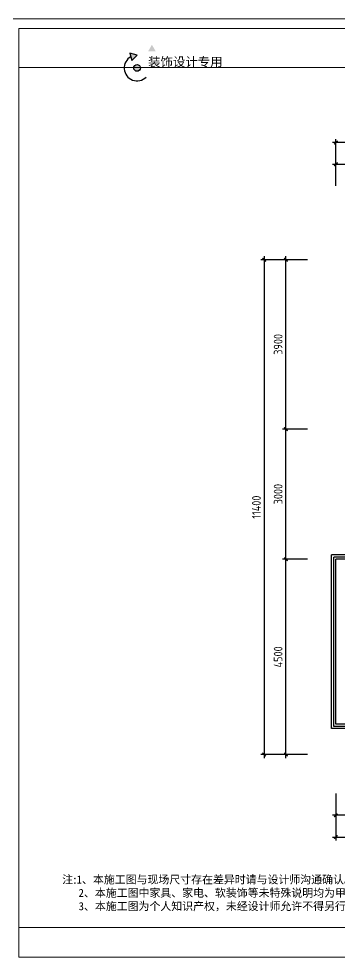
# Model space of a CAD drawing. Extents: x 643133 to 135659452, y -425133 to -387116.
# Drawn here: x 766907 to 774290, y -408736 to -387116 of the extents above; entities that cross this region are included whole.
import ezdxf

# ---------------------------------------------------------------- set-up
doc = ezdxf.new("R2010")
doc.units = 0
doc.header["$LTSCALE"] = 10
doc.header["$MEASUREMENT"] = 0
for name, color, linetype in [('30', 30, 'Continuous'), ('34', 34, 'Continuous'), ('38', 38, 'Continuous')]:
    doc.layers.add(name, color=color, linetype=linetype)
doc.styles.get("Standard").update_dxf_attribs({"font": 'gbenor.shx', "bigfont": 'gbcbig.shx'})
doc.styles.add('STYLE1', font='')
doc.styles.add('样式 1', font='complex.shx')
doc.styles.get('STYLE1').set_extended_font_data('SimSun')

# ---------------------------------------------------------------- blocks, each defined once
blk = doc.blocks.new('_ArchTick')
at = {"color": 0, "linetype": 'ByBlock', "const_width": 0.4}
blk.add_lwpolyline([(-0.5, -0.5), (0.5, 0.5)], dxfattribs=at)

msp = doc.modelspace()

# ---------------------------------------------------------------- hatches: boundary and pattern name
at = {"layer": '34'}
h = msp.add_hatch(color=256, dxfattribs=at)
h.paths.add_polyline_path([(769708.2, -388249.5, 1.0000003), (769554.7, -388249.5, 1.0000003)])
h.paths.add_polyline_path([(769466.6, -387906.3), (769510.5, -388076.6), (769631.4, -387958), (769631.4, -387952.2)])
h.paths.add_polyline_path([(769974.5, -387714.1), (769886.6, -387866.5), (770062.5, -387866.4)])

# ---------------------------------------------------------------- linework, layer by layer
at = {"layer": '30'}
for p, q in [((787692.2, -389966.8), (774132.2, -389966.8)), ((774212.2, -390466.8), (774212.2, -389886.8)), ((774212.2, -390966.8), (774212.2, -390386.8)), ((774132.2, -390466.8), (775492.2, -390466.8)), ((772562.2, -392586.8), (772562.2, -404146.8)), ((773062.2, -396646.8), (773062.2, -392586.8)), ((773062.2, -392666.8), (772482.2, -392666.8)), ((773562.2, -392666.8), (772982.2, -392666.8)), ((773062.2, -399646.8), (773062.2, -396486.8)), ((773562.2, -396566.8), (772982.2, -396566.8)), ((773562.2, -396566.8), (772982.2, -396566.8)), ((773062.2, -404146.8), (773062.2, -399486.8)), ((773562.2, -399566.8), (772982.2, -399566.8)), ((773562.2, -399566.8), (772982.2, -399566.8)), ((773062.2, -404066.8), (772482.2, -404066.8)), ((773562.2, -404066.8), (772982.2, -404066.8)), ((774212.2, -404966.8), (774212.2, -405546.8)), ((776192.2, -405466.8), (774132.2, -405466.8)), ((774212.2, -405466.8), (774212.2, -406046.8)), ((774132.2, -405966.8), (787692.2, -405966.8))]:
    msp.add_line(p, q, dxfattribs=at)
at = {"layer": '34'}
msp.add_lwpolyline([(769636, -387953.5), (769466.6, -387906.3), (769510.5, -388076.6)], close=True, dxfattribs=at)
msp.add_circle((769631.4, -388249.5), 76.7, dxfattribs=at)
msp.add_arc((769631.4, -388249.5), 295.9, 118.92838, 314.96748, dxfattribs=at)
at = {"layer": '38', "lineweight": 13}
msp.add_line((766686.2, -387115.9), (797574.5, -387115.9), dxfattribs=at)
at = {"layer": '38', "lineweight": 5}
for p, q in [((766908.4, -387338.1), (797352.3, -387338.1)), ((766908.4, -408736.1), (766908.4, -387338.1)), ((766908.4, -388237.8), (769629.6, -388237.8)), ((769629.6, -388237.8), (794179.5, -388237.8)), ((794179.5, -408053.9), (766908.4, -408053.9)), ((797352.3, -408736.1), (766908.4, -408736.1))]:
    msp.add_line(p, q, dxfattribs=at)
at = {"layer": '38'}
for p, q in [((774112.2, -403466.8), (774112.2, -399466.8)), ((775262.2, -399466.8), (774112.2, -399466.8)), ((774162.2, -403416.8), (774162.2, -399516.8)), ((775262.2, -399516.8), (774162.2, -399516.8)), ((774212.2, -403366.8), (774212.2, -399566.8)), ((775262.2, -399566.8), (774212.2, -399566.8)), ((775212.2, -403416.8), (774162.2, -403416.8)), ((775212.2, -403366.8), (774212.2, -403366.8)), ((775212.2, -403466.8), (774112.2, -403466.8))]:
    msp.add_line(p, q, dxfattribs=at)

# ---------------------------------------------------------------- block references
at = {"layer": '30', "xscale": 80, "yscale": 80, "zscale": 80}
for p, rotation in [((774212.2, -389966.8), 180), ((774212.2, -390466.8), 180), ((772562.2, -392666.8), 90), ((773062.2, -392666.8), 90), ((773062.2, -396566.8), 90), ((773062.2, -396566.8), 270), ((773062.2, -399566.8), 90), ((773062.2, -399566.8), 270), ((772562.2, -404066.8), 270), ((773062.2, -404066.8), 270), ((774212.2, -405466.8), 180), ((774212.2, -405966.8), 180)]:
    msp.add_blockref('_ArchTick', p, dxfattribs=dict(at, rotation=rotation))

# ---------------------------------------------------------------- texts
at = {"layer": '30', "char_height": 200, "attachment_point": 5, "rotation": 90}
for s, insert in [('3900', (772882.2, -394616.8)), ('3000', (772882.2, -398066.8)), ('11400', (772382.2, -398366.8)), ('4500', (772882.2, -401816.8))]:
    msp.add_mtext(s, dxfattribs=dict(at, insert=insert))
at = {"layer": '34', "style": 'STYLE1'}
msp.add_text('装饰设计专用', height=209.78, dxfattribs=at).set_placement((769886.8, -388213.9))
at = {"layer": '34', "insert": (767908.1, -406854.2), "char_height": 184.32, "width": 8552.035, "attachment_point": 1, "style": '样式 1'}
msp.add_mtext('{\\fSimSun|b0|i0|c134|p2;注}:{\\fSimSun|b0|i0|c134|p2;1、本施工图与现场尺寸存在差异时请与设计师沟通确认。\\P   2、本施工图中家具、家电、软装饰等未特殊说明均为甲供。\\P   3、本施工图为个人知识产权，未经设计师允许不得另行他用。}', dxfattribs=at)

doc.saveas('drawing.dxf')
